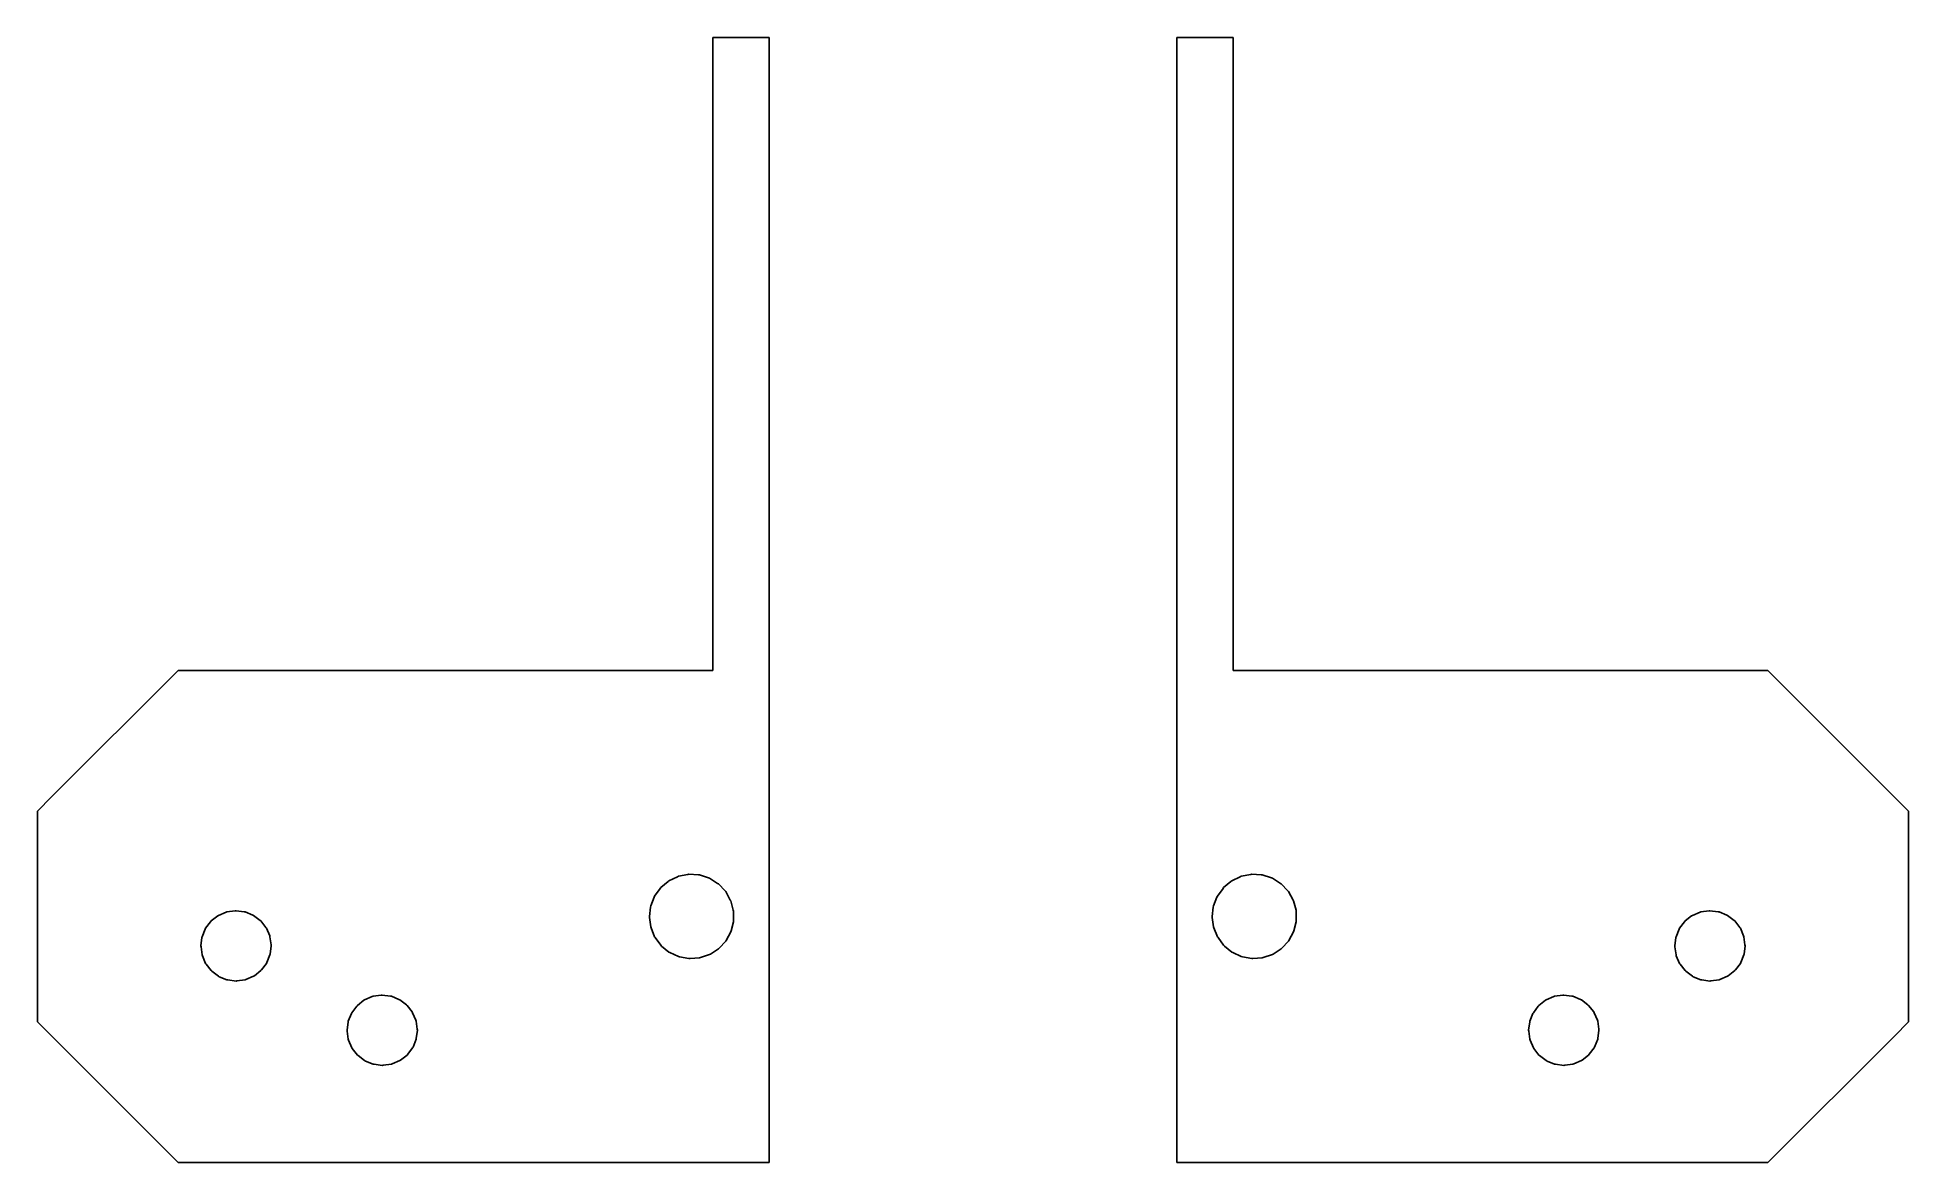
# Model space of a CAD drawing. Header units: metres. Extents: x -61 to 72, y 49 to 129.
import ezdxf

# ---------------------------------------------------------------- set-up
doc = ezdxf.new("R2010")
doc.units = ezdxf.units.M

msp = doc.modelspace()

# ---------------------------------------------------------------- linework, layer by layer
for p, q in [((-13.25, 121.15), (-13.25, 128.95)), ((-13.25, 128.95), (-12.65, 128.95)), ((-12.65, 128.95), (-9.25, 128.95)), ((-9.25, 128.95), (-9.25, 121.15)), ((23.15, 128.95), (19.75, 128.95)), ((19.75, 128.95), (19.75, 121.15)), ((23.75, 128.95), (23.15, 128.95)), ((23.75, 121.15), (23.75, 128.95)), ((-13.25, 89.65), (-13.25, 121.15)), ((-9.25, 121.15), (-9.25, 65.15)), ((19.75, 121.15), (19.75, 65.15)), ((23.75, 89.65), (23.75, 121.15)), ((-13.25, 83.95), (-13.25, 89.65)), ((23.75, 83.95), (23.75, 89.65)), ((-60.25, 74.95), (-51.25, 83.95)), ((-51.25, 83.95), (-17.05, 83.95)), ((-17.05, 83.95), (-13.25, 83.95)), ((57.95, 83.95), (23.75, 83.95)), ((61.75, 83.95), (57.95, 83.95)), ((62.75, 82.95), (61.75, 83.95)), ((61.75, 83.95), (61.75, 83.95)), ((71.75, 73.95), (62.75, 82.95)), ((-61.25, 73.95), (-60.25, 74.95)), ((-61.25, 72.45), (-61.25, 73.95)), ((71.75, 60.45), (71.75, 73.95)), ((-61.25, 58.95), (-61.25, 72.45)), ((-16.36, 68.99), (-15.75, 69.27)), ((-15.75, 69.27), (-15.68, 69.31)), ((-15.68, 69.31), (-15.01, 69.43)), ((-15.01, 69.43), (-14.94, 69.45)), ((-14.94, 69.45), (-14.26, 69.4)), ((-14.26, 69.4), (-14.19, 69.4)), ((-14.19, 69.4), (-13.54, 69.19)), ((-13.54, 69.19), (-13.47, 69.17)), ((-13.47, 69.17), (-12.9, 68.8)), ((23.64, 68.99), (24.25, 69.27)), ((24.25, 69.27), (24.32, 69.31)), ((24.32, 69.31), (24.99, 69.43)), ((24.99, 69.43), (25.06, 69.45)), ((25.06, 69.45), (25.74, 69.4)), ((25.74, 69.4), (25.81, 69.4)), ((25.81, 69.4), (26.46, 69.19)), ((26.46, 69.19), (26.53, 69.17)), ((26.53, 69.17), (27.1, 68.8)), ((-17.41, 67.83), (-17.38, 67.9)), ((-17.38, 67.9), (-16.98, 68.44)), ((-16.98, 68.44), (-16.94, 68.51)), ((-16.94, 68.51), (-16.42, 68.94)), ((-16.42, 68.94), (-16.36, 68.99)), ((-12.9, 68.8), (-12.84, 68.76)), ((-12.84, 68.76), (-12.37, 68.27)), ((-12.37, 68.27), (-12.32, 68.22)), ((-12.32, 68.22), (-12, 67.62)), ((22.59, 67.83), (22.62, 67.9)), ((22.62, 67.9), (23.02, 68.44)), ((23.02, 68.44), (23.06, 68.51)), ((23.06, 68.51), (23.58, 68.94)), ((23.58, 68.94), (23.64, 68.99)), ((27.1, 68.8), (27.16, 68.76)), ((27.16, 68.76), (27.63, 68.27)), ((27.63, 68.27), (27.68, 68.22)), ((27.68, 68.22), (28, 67.62)), ((-48.38, 66.53), (-48.43, 66.49)), ((-47.84, 66.75), (-48.38, 66.53)), ((-47.78, 66.78), (-47.84, 66.75)), ((-47.2, 66.86), (-47.78, 66.78)), ((-47.13, 66.86), (-47.2, 66.86)), ((-46.55, 66.79), (-47.13, 66.86)), ((-46.49, 66.78), (-46.55, 66.79)), ((-45.94, 66.55), (-46.49, 66.78)), ((-45.88, 66.53), (-45.94, 66.55)), ((-45.42, 66.17), (-45.88, 66.53)), ((-17.75, 66.45), (-17.67, 67.12)), ((-17.67, 67.12), (-17.66, 67.2)), ((-17.66, 67.2), (-17.41, 67.83)), ((-12, 67.62), (-11.96, 67.56)), ((-11.96, 67.56), (-11.79, 66.9)), ((-11.79, 66.9), (-11.77, 66.83)), ((-11.77, 66.83), (-11.77, 66.15)), ((22.25, 66.45), (22.33, 67.12)), ((22.33, 67.12), (22.34, 67.2)), ((22.34, 67.2), (22.59, 67.83)), ((28, 67.62), (28.04, 67.56)), ((28.04, 67.56), (28.21, 66.9)), ((28.21, 66.9), (28.23, 66.83)), ((28.23, 66.83), (28.23, 66.15)), ((56.38, 66.53), (56.33, 66.49)), ((56.93, 66.75), (56.38, 66.53)), ((56.99, 66.78), (56.93, 66.75)), ((57.57, 66.86), (56.99, 66.78)), ((57.63, 66.86), (57.57, 66.86)), ((58.22, 66.79), (57.63, 66.86)), ((58.28, 66.78), (58.22, 66.79)), ((58.82, 66.55), (58.28, 66.78)), ((58.88, 66.53), (58.82, 66.55)), ((59.35, 66.17), (58.88, 66.53)), ((-49.32, 65.55), (-49.55, 65.01)), ((-49.3, 65.61), (-49.32, 65.55)), ((-48.94, 66.08), (-49.3, 65.61)), ((-48.9, 66.13), (-48.94, 66.08)), ((-48.43, 66.49), (-48.9, 66.13)), ((-45.36, 66.13), (-45.42, 66.17)), ((-45.01, 65.67), (-45.36, 66.13)), ((-44.97, 65.61), (-45.01, 65.67)), ((-45.01, 65.67), (-45.01, 65.67)), ((-44.74, 65.07), (-44.97, 65.61)), ((-17.74, 66.38), (-17.75, 66.45)), ((-17.66, 65.71), (-17.74, 66.38)), ((-17.63, 65.64), (-17.66, 65.71)), ((-17.38, 65.01), (-17.63, 65.64)), ((-11.96, 65.35), (-12.29, 64.75)), ((-11.94, 65.42), (-11.96, 65.35)), ((-11.77, 66.08), (-11.94, 65.42)), ((-11.77, 66.15), (-11.77, 66.08)), ((22.26, 66.38), (22.25, 66.45)), ((22.34, 65.71), (22.26, 66.38)), ((22.37, 65.64), (22.34, 65.71)), ((22.62, 65.01), (22.37, 65.64)), ((28.04, 65.35), (27.71, 64.75)), ((28.06, 65.42), (28.04, 65.35)), ((28.23, 66.08), (28.06, 65.42)), ((28.23, 66.15), (28.23, 66.08)), ((55.44, 65.55), (55.22, 65.01)), ((55.47, 65.61), (55.44, 65.55)), ((55.83, 66.08), (55.47, 65.61)), ((55.86, 66.13), (55.83, 66.08)), ((56.33, 66.49), (55.86, 66.13)), ((59.4, 66.13), (59.35, 66.17)), ((59.76, 65.67), (59.4, 66.13)), ((59.8, 65.61), (59.76, 65.67)), ((60.02, 65.07), (59.8, 65.61)), ((-49.56, 64.95), (-49.63, 64.36)), ((-49.63, 64.36), (-49.62, 64.3)), ((-49.62, 64.3), (-49.55, 63.72)), ((-49.55, 65.01), (-49.56, 64.95)), ((-44.72, 65.01), (-44.74, 65.07)), ((-44.64, 64.43), (-44.72, 65.01)), ((-44.71, 63.78), (-44.63, 64.36)), ((-44.63, 64.36), (-44.64, 64.43)), ((-17.33, 64.95), (-17.38, 65.01)), ((-16.94, 64.4), (-17.33, 64.95)), ((-16.88, 64.35), (-16.94, 64.4)), ((-16.36, 63.92), (-16.88, 64.35)), ((-16.29, 63.89), (-16.36, 63.92)), ((-15.68, 63.6), (-16.29, 63.89)), ((-12.84, 64.14), (-13.41, 63.78)), ((-12.79, 64.2), (-12.84, 64.14)), ((-12.32, 64.69), (-12.79, 64.2)), ((-12.29, 64.75), (-12.32, 64.69)), ((-9.25, 65.15), (-9.25, 48.95)), ((19.75, 65.15), (19.75, 48.95)), ((22.67, 64.95), (22.62, 65.01)), ((23.06, 64.4), (22.67, 64.95)), ((23.12, 64.35), (23.06, 64.4)), ((23.64, 63.92), (23.12, 64.35)), ((23.71, 63.89), (23.64, 63.92)), ((24.32, 63.6), (23.71, 63.89)), ((27.16, 64.14), (26.59, 63.78)), ((27.21, 64.2), (27.16, 64.14)), ((27.68, 64.69), (27.21, 64.2)), ((27.71, 64.75), (27.68, 64.69)), ((55.21, 64.95), (55.13, 64.36)), ((55.13, 64.36), (55.14, 64.3)), ((55.14, 64.3), (55.22, 63.72)), ((55.22, 65.01), (55.21, 64.95)), ((60.05, 65.01), (60.02, 65.07)), ((60.12, 64.43), (60.05, 65.01)), ((60.06, 63.78), (60.13, 64.36)), ((60.13, 64.36), (60.12, 64.43)), ((60.12, 64.43), (60.12, 64.43)), ((-49.55, 63.72), (-49.52, 63.66)), ((-49.52, 63.66), (-49.3, 63.11)), ((-49.3, 63.11), (-49.26, 63.06)), ((-49.26, 63.06), (-48.9, 62.6)), ((-48.9, 62.6), (-48.85, 62.56)), ((-48.85, 62.56), (-48.38, 62.2)), ((-45.83, 62.24), (-45.36, 62.6)), ((-45.36, 62.6), (-45.33, 62.65)), ((-45.33, 62.65), (-44.97, 63.11)), ((-44.97, 63.11), (-44.94, 63.17)), ((-44.94, 63.17), (-44.72, 63.72)), ((-44.72, 63.72), (-44.71, 63.78)), ((-15.6, 63.58), (-15.68, 63.6)), ((-14.94, 63.46), (-15.6, 63.58)), ((-15.6, 63.58), (-15.6, 63.58)), ((-14.86, 63.46), (-14.94, 63.46)), ((-14.19, 63.51), (-14.86, 63.46)), ((-14.12, 63.53), (-14.19, 63.51)), ((-13.47, 63.74), (-14.12, 63.53)), ((-13.41, 63.78), (-13.47, 63.74)), ((24.4, 63.58), (24.32, 63.6)), ((25.06, 63.46), (24.4, 63.58)), ((24.4, 63.58), (24.4, 63.58)), ((25.14, 63.46), (25.06, 63.46)), ((25.81, 63.51), (25.14, 63.46)), ((25.88, 63.53), (25.81, 63.51)), ((26.53, 63.74), (25.88, 63.53)), ((26.59, 63.78), (26.53, 63.74)), ((55.22, 63.72), (55.24, 63.66)), ((55.24, 63.66), (55.47, 63.11)), ((55.47, 63.11), (55.51, 63.06)), ((55.51, 63.06), (55.86, 62.6)), ((55.86, 62.6), (55.92, 62.56)), ((55.92, 62.56), (56.38, 62.2)), ((58.93, 62.24), (59.4, 62.6)), ((59.4, 62.6), (59.44, 62.65)), ((59.44, 62.65), (59.8, 63.11)), ((59.8, 63.11), (59.82, 63.17)), ((59.82, 63.17), (60.05, 63.72)), ((60.05, 63.72), (60.06, 63.78)), ((-48.38, 62.2), (-48.32, 62.17)), ((-48.32, 62.17), (-47.78, 61.95)), ((-47.78, 61.95), (-47.72, 61.94)), ((-47.72, 61.94), (-47.13, 61.86)), ((-47.13, 61.86), (-47.07, 61.87)), ((-47.07, 61.87), (-46.49, 61.95)), ((-46.49, 61.95), (-46.43, 61.97)), ((-46.43, 61.97), (-45.88, 62.2)), ((-45.88, 62.2), (-45.83, 62.24)), ((56.38, 62.2), (56.44, 62.17)), ((56.44, 62.17), (56.99, 61.95)), ((56.99, 61.95), (57.05, 61.94)), ((57.05, 61.94), (57.63, 61.86)), ((57.63, 61.86), (57.7, 61.87)), ((57.7, 61.87), (58.28, 61.95)), ((58.28, 61.95), (58.34, 61.97)), ((58.34, 61.97), (58.88, 62.2)), ((58.88, 62.2), (58.93, 62.24)), ((-38.55, 60.08), (-38.91, 59.61)), ((-38.51, 60.13), (-38.55, 60.08)), ((-38.04, 60.49), (-38.51, 60.13)), ((-37.99, 60.53), (-38.04, 60.49)), ((-37.45, 60.75), (-37.99, 60.53)), ((-37.39, 60.78), (-37.45, 60.75)), ((-36.81, 60.86), (-37.39, 60.78)), ((-36.74, 60.86), (-36.81, 60.86)), ((-36.16, 60.79), (-36.74, 60.86)), ((-36.09, 60.78), (-36.16, 60.79)), ((-35.55, 60.55), (-36.09, 60.78)), ((-35.49, 60.53), (-35.55, 60.55)), ((-35.02, 60.17), (-35.49, 60.53)), ((-34.97, 60.13), (-35.02, 60.17)), ((-34.62, 59.67), (-34.97, 60.13)), ((45.43, 60.08), (45.08, 59.61)), ((45.47, 60.13), (45.43, 60.08)), ((45.94, 60.49), (45.47, 60.13)), ((45.99, 60.53), (45.94, 60.49)), ((46.53, 60.75), (45.99, 60.53)), ((46.59, 60.78), (46.53, 60.75)), ((47.18, 60.86), (46.59, 60.78)), ((47.24, 60.86), (47.18, 60.86)), ((47.82, 60.79), (47.24, 60.86)), ((47.89, 60.78), (47.82, 60.79)), ((48.43, 60.55), (47.89, 60.78)), ((48.49, 60.53), (48.43, 60.55)), ((48.43, 60.55), (48.43, 60.55)), ((48.96, 60.17), (48.49, 60.53)), ((49.01, 60.13), (48.96, 60.17)), ((49.37, 59.67), (49.01, 60.13)), ((71.75, 58.95), (71.75, 60.45)), ((-52.25, 49.95), (-61.25, 58.95)), ((-61.25, 58.95), (-61.25, 58.95)), ((-39.16, 58.95), (-39.24, 58.36)), ((-38.93, 59.55), (-39.16, 59.01)), ((-39.16, 59.01), (-39.16, 58.95)), ((-39.16, 59.01), (-39.16, 59.01)), ((-38.91, 59.61), (-38.93, 59.55)), ((-34.58, 59.61), (-34.62, 59.67)), ((-34.35, 59.07), (-34.58, 59.61)), ((-34.33, 59.01), (-34.35, 59.07)), ((-34.25, 58.43), (-34.33, 59.01)), ((44.82, 58.95), (44.74, 58.36)), ((44.83, 59.01), (44.82, 58.95)), ((45.05, 59.55), (44.83, 59.01)), ((45.08, 59.61), (45.05, 59.55)), ((49.41, 59.61), (49.37, 59.67)), ((49.63, 59.07), (49.41, 59.61)), ((49.66, 59.01), (49.63, 59.07)), ((49.73, 58.43), (49.66, 59.01)), ((70.75, 57.95), (71.75, 58.95)), ((-39.24, 58.36), (-39.23, 58.3)), ((-39.23, 58.3), (-39.16, 57.72)), ((-39.16, 57.72), (-39.13, 57.66)), ((-39.13, 57.66), (-38.91, 57.11)), ((-34.55, 57.17), (-34.33, 57.72)), ((-34.33, 57.72), (-34.32, 57.78)), ((-34.32, 57.78), (-34.24, 58.36)), ((-34.24, 58.36), (-34.25, 58.43)), ((44.74, 58.36), (44.75, 58.3)), ((44.75, 58.3), (44.83, 57.72)), ((44.83, 57.72), (44.85, 57.66)), ((44.85, 57.66), (45.08, 57.11)), ((49.43, 57.17), (49.66, 57.72)), ((49.66, 57.78), (49.74, 58.36)), ((49.66, 57.72), (49.66, 57.78)), ((49.74, 58.36), (49.73, 58.43)), ((61.75, 48.95), (70.75, 57.95)), ((-38.91, 57.11), (-38.87, 57.06)), ((-38.87, 57.06), (-38.51, 56.6)), ((-38.51, 56.6), (-38.46, 56.56)), ((-38.46, 56.56), (-37.99, 56.2)), ((-37.99, 56.2), (-37.93, 56.17)), ((-37.93, 56.17), (-37.39, 55.95)), ((-37.39, 55.95), (-37.32, 55.94)), ((-37.32, 55.94), (-36.74, 55.86)), ((-36.74, 55.86), (-36.68, 55.87)), ((-36.68, 55.87), (-36.09, 55.95)), ((-36.09, 55.95), (-36.03, 55.97)), ((-36.03, 55.97), (-35.49, 56.2)), ((-35.49, 56.2), (-35.44, 56.24)), ((-35.44, 56.24), (-34.97, 56.6)), ((-34.97, 56.6), (-34.93, 56.65)), ((-34.93, 56.65), (-34.58, 57.11)), ((-34.58, 57.11), (-34.55, 57.17)), ((45.08, 57.11), (45.12, 57.06)), ((45.12, 57.06), (45.47, 56.6)), ((45.47, 56.6), (45.52, 56.56)), ((45.52, 56.56), (45.99, 56.2)), ((45.99, 56.2), (46.05, 56.17)), ((46.05, 56.17), (46.59, 55.95)), ((46.59, 55.95), (46.66, 55.94)), ((46.66, 55.94), (47.24, 55.86)), ((47.24, 55.86), (47.31, 55.87)), ((47.31, 55.87), (47.89, 55.95)), ((47.89, 55.95), (47.95, 55.97)), ((47.95, 55.97), (48.49, 56.2)), ((48.49, 56.2), (48.54, 56.24)), ((48.54, 56.24), (49.01, 56.6)), ((49.01, 56.6), (49.05, 56.65)), ((49.05, 56.65), (49.41, 57.11)), ((49.41, 57.11), (49.43, 57.17)), ((-51.25, 48.95), (-52.25, 49.95)), ((-44.95, 48.95), (-51.25, 48.95)), ((-9.25, 48.95), (-44.95, 48.95)), ((19.75, 48.95), (55.45, 48.95)), ((55.45, 48.95), (61.75, 48.95))]:
    msp.add_line(p, q)

doc.saveas('drawing.dxf')
